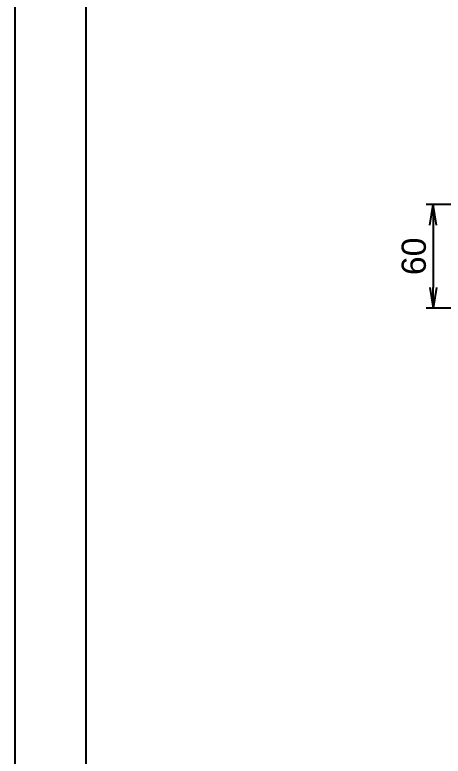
# Model space of a CAD drawing. Header units: millimetres. Extents: x 1842 to 16330, y -758 to 3963.
# Drawn here: x 5423.3 to 5671, y 2466.7 to 2895.6 of the extents above; entities that cross this region are included whole.
import ezdxf

# ---------------------------------------------------------------- set-up
doc = ezdxf.new("R2010")
doc.units = ezdxf.units.MM
doc.layers.add('title_frame', color=7, linetype='Continuous')
doc.layers.add('word_dim', color=253, linetype='Continuous')
doc.styles.get("Standard").update_dxf_attribs({"font": 'arial.ttf'})
doc.dimstyles.new('RS-1-4', dxfattribs={"dimscale": 4, "dimtxt": 3.5, "dimasz": 3, "dimexe": 1, "dimexo": 0, "dimgap": 1, "dimtad": 3, "dimdsep": 46, "dimtxsty": 'Standard', "dimblk1": 'OPEN', "dimblk2": 'OPEN', "dimsah": 1, "dimcen": 0, "dimclrd": 256, "dimclre": 256, "dimclrt": 3, "dimazin": 2, "dimtfac": 1, "dimtmove": 0, "dimatfit": 3, "dimldrblk": 'OPEN', "dimfxl": 0, "dimtolj": 1, "dimtzin": 0, "dimarcsym": 0})

# ---------------------------------------------------------------- blocks, each defined once
blk = doc.blocks.new('_Open')
at = {"color": 0, "lineweight": -2}
for p, q in [((-1, 0.167), (0, 0)), ((-1, -0.167), (0, 0)), ((0, 0), (-1, 0))]:
    blk.add_line(p, q, dxfattribs=at)
blk = doc.blocks.new('*D109')
at = {"layer": 'DEFPOINTS', "color": 0, "linetype": 'Continuous', "ltscale": 2, "transparency": 16777216}
for p in [(5799.24, 2785.89), (5665.26, 2725.89), (5810.64, 2725.89)]:
    blk.add_point(p, dxfattribs=at)
at = {"layer": 'word_dim', "linetype": 'Continuous', "lineweight": -2, "ltscale": 2, "transparency": 16777216}
for p, q in [((5799.24, 2785.89), (5661.26, 2785.89)), ((5665.26, 2773.89), (5665.26, 2737.89)), ((5810.64, 2725.89), (5661.26, 2725.89))]:
    blk.add_line(p, q, dxfattribs=at)
at = {"layer": 'word_dim', "linetype": 'Continuous', "lineweight": -2, "ltscale": 2, "transparency": 16777216, "xscale": 12, "yscale": 12, "zscale": 12}
for p, rotation in [((5665.26, 2785.89), 90), ((5665.26, 2725.89), 270)]:
    blk.add_blockref('_Open', p, dxfattribs=dict(at, rotation=rotation))
at = {"layer": 'word_dim', "color": 3, "linetype": 'Continuous', "ltscale": 2, "transparency": 16777216, "insert": (5654.11, 2755.89), "char_height": 14, "attachment_point": 5, "rotation": 90}
blk.add_mtext('\\A1;60', dxfattribs=at)

msp = doc.modelspace()

# ---------------------------------------------------------------- linework, layer by layer
at = {"layer": 'title_frame', "color": 4}
msp.add_lwpolyline([(7103.341, 3225.875), (5423.341, 3225.875), (5423.341, 2037.875), (7103.341, 2037.875)], close=True, dxfattribs=at)
at = {"layer": 'title_frame'}
msp.add_lwpolyline([(5464.641, 3188.025), (7062.041, 3188.025), (7062.041, 2075.725), (5464.641, 2075.725)], close=True, dxfattribs=at)

# ---------------------------------------------------------------- dimensions: what is measured, and where the dimension line sits
at = {"layer": 'word_dim', "color": 3, "linetype": 'Continuous', "ltscale": 2}
dim = msp.add_linear_dim(base=(5665.259, 2725.891), p1=(5799.244, 2785.891), p2=(5810.644, 2725.891), angle=90, dimstyle='RS-1-4', dxfattribs=at)
dim.commit()
dim.dimension.update_dxf_attribs({"geometry": '*D109', "text_midpoint": (5654.111, 2755.891)})

doc.saveas('drawing.dxf')
